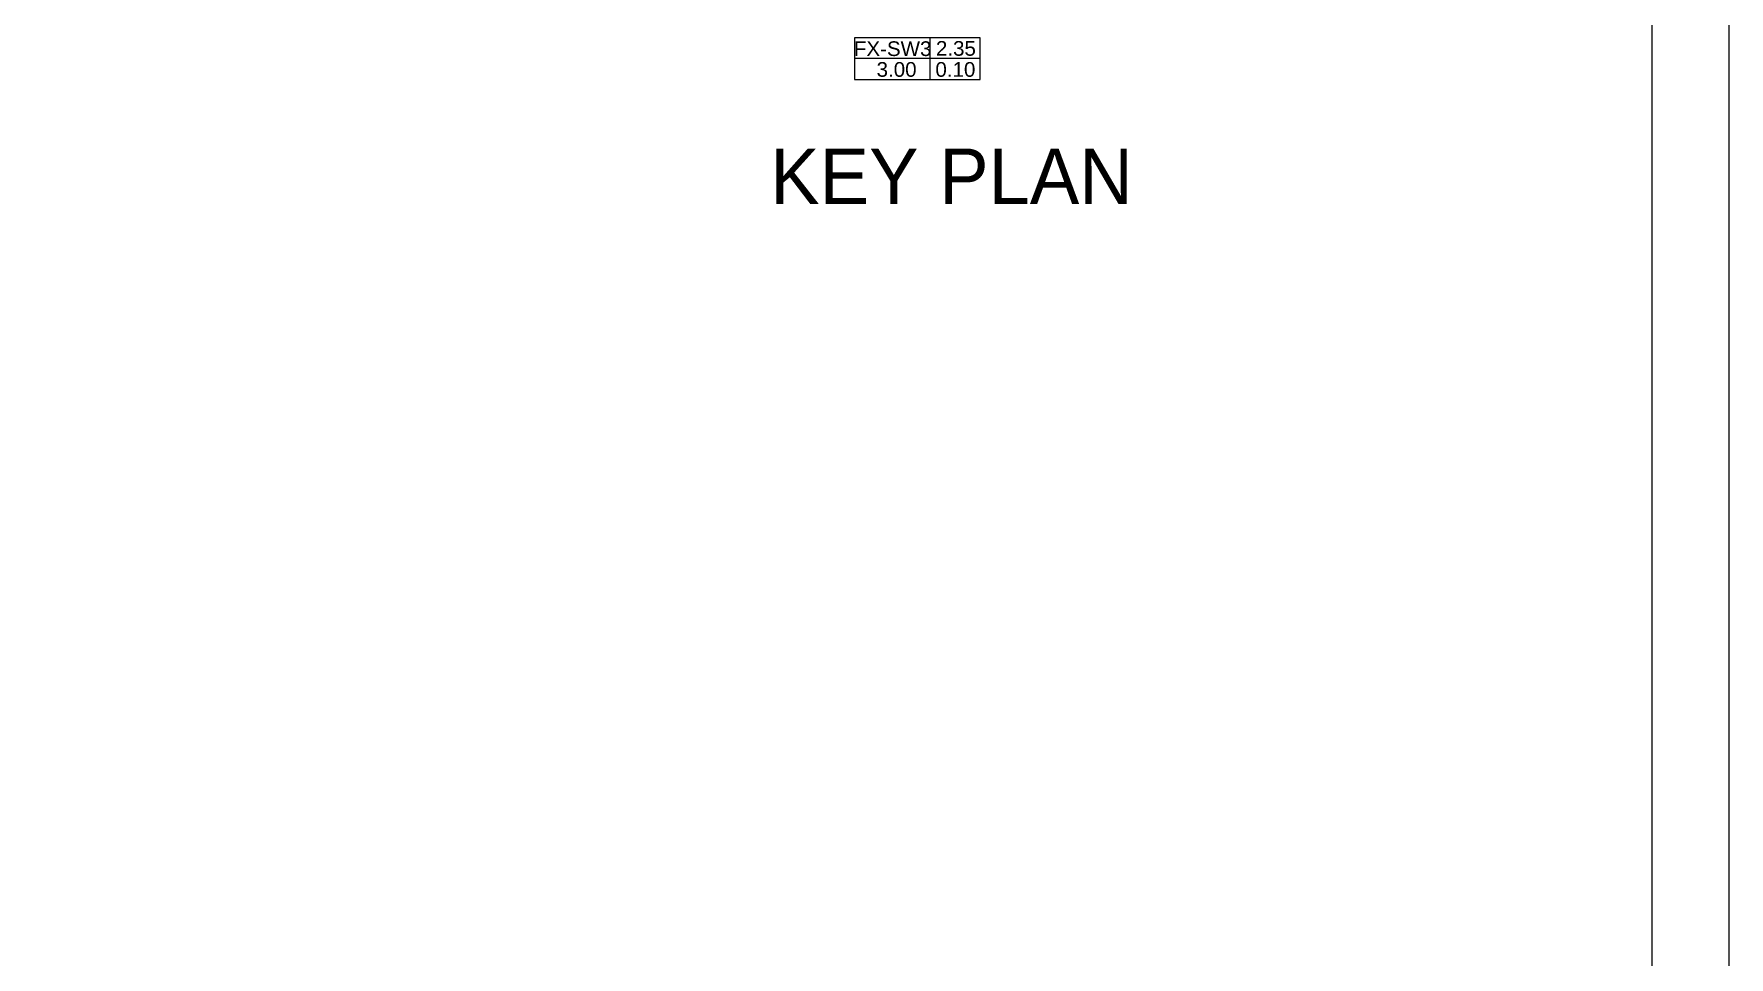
# Model space of a CAD drawing. Header units: metres. Extents: x 494 to 1845, y -666 to 1061.
# Drawn here: x 1786.55 to 1790.951, y 205.294 to 207.692 of the extents above; entities that cross this region are included whole.
import ezdxf

# ---------------------------------------------------------------- set-up
doc = ezdxf.new("R2010")
doc.units = ezdxf.units.M
doc.header["$MEASUREMENT"] = 0
doc.linetypes.add('1', pattern=[0])
doc.layers.add('SHEET', color=7, linetype='Continuous')
doc.layers.add('VDA-TEXT', color=250, linetype='1')
doc.layers.add('VDA-DW TAGS', color=4, linetype='Continuous', lineweight=9)
doc.layers.add('VDA-HATCH', color=8, linetype='Continuous', lineweight=9)
doc.styles.add('arial', font='arial.ttf', dxfattribs={"height": 0.3})
doc.styles.add('NAME PLATE', font='arial.ttf')

# ---------------------------------------------------------------- blocks, each defined once
blk = doc.blocks.new('FX SW3')
at = {"layer": 'VDA-DW TAGS'}
for p, q in [((1527.986, 314.015), (1527.986, 314.346)), ((1528.381, 314.181), (1527.391, 314.181))]:
    blk.add_line(p, q, dxfattribs=at)
blk.add_lwpolyline([(1528.381, 314.346), (1527.391, 314.346), (1527.391, 314.015), (1528.381, 314.015)], close=True, dxfattribs=at)
at = {"layer": 'VDA-DW TAGS', "char_height": 0.116, "attachment_point": 8, "style": 'arial'}
for s, insert, width in [('FX-SW3', (1527.691, 314.2), 0.28229), ('2.35', (1528.19, 314.202), 0.28229), ('3.00', (1527.722, 314.036), 0.27584), ('0.10', (1528.186, 314.036), 0.36617)]:
    blk.add_mtext(s, dxfattribs=dict(at, insert=insert, width=width))
blk = doc.blocks.new('AFDADSFADSF')
at = {"layer": 'VDA-HATCH'}
blk.add_blockref('FX SW3', (-1524.47, -323.362), dxfattribs=at)

msp = doc.modelspace()

# ---------------------------------------------------------------- linework, layer by layer
at = {"layer": 'SHEET'}
for points in [[(1790.9507, 211.6492), (1779.6918, 211.6492), (1779.6918, 195.7259), (1790.9507, 195.7259)], [(1790.7507, 211.4492), (1779.8918, 211.4492), (1779.8918, 195.9259), (1790.7507, 195.9259)]]:
    msp.add_lwpolyline(points, close=True, dxfattribs=at)

# ---------------------------------------------------------------- block references
at = {"xscale": 0.329071765895551, "yscale": 0.329071765895551, "zscale": 0.329071765895551}
msp.add_blockref('AFDADSFADSF', (1787.7193, 210.6494), dxfattribs=at)

# ---------------------------------------------------------------- texts
at = {"layer": 'VDA-TEXT', "lineweight": 30, "insert": (1788.4613, 207.3945), "char_height": 0.143944, "width": 1.039421, "attachment_point": 1, "style": 'NAME PLATE'}
msp.add_mtext('{\\fCentury Gothic|b0|i0|c0|p34;KEY PLAN }', dxfattribs=at)

doc.saveas('drawing.dxf')
